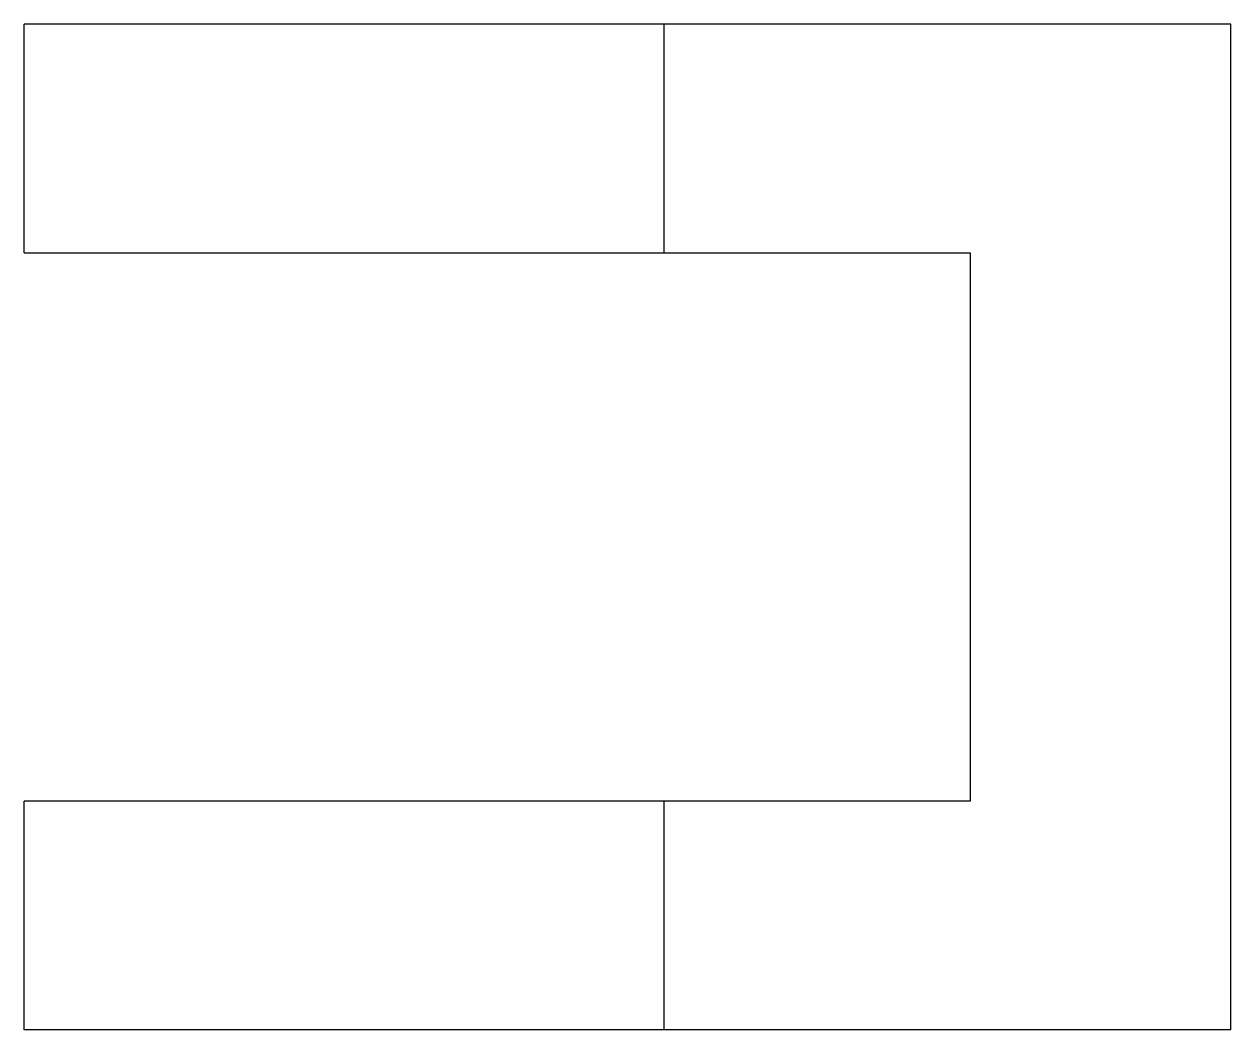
# Model space of a CAD drawing. Header units: metres. Extents: x -0.7 to 25.7, y -22 to 0.
import ezdxf

# ---------------------------------------------------------------- set-up
doc = ezdxf.new("R2010")
doc.units = ezdxf.units.M

msp = doc.modelspace()

# ---------------------------------------------------------------- linework, layer by layer
for points in [[(-0.7, -5), (-0.7, -4.9), (-0.7, -4.8), (-0.7, -4.7), (-0.7, -4.6), (-0.7, -4.5), (-0.7, -4.4), (-0.7, -4.3), (-0.7, -4.2), (-0.7, -4.1), (-0.7, -4), (-0.7, -3.9), (-0.7, -3.8), (-0.7, -3.7), (-0.7, -3.6), (-0.7, -3.5), (-0.7, -3.4), (-0.7, -3.3), (-0.7, -3.2), (-0.7, -3.1), (-0.7, -3), (-0.7, -2.9), (-0.7, -2.8), (-0.7, -2.7), (-0.7, -2.6), (-0.7, -2.5), (-0.7, -2.4), (-0.7, -2.3), (-0.7, -2.2), (-0.7, -2.1), (-0.7, -2), (-0.7, -1.9), (-0.7, -1.8), (-0.7, -1.7), (-0.7, -1.6), (-0.7, -1.5), (-0.7, -1.4), (-0.7, -1.3), (-0.7, -1.2), (-0.7, -1.1), (-0.7, -1), (-0.7, -0.9), (-0.7, -0.8), (-0.7, -0.7), (-0.7, -0.6), (-0.7, -0.5), (-0.7, -0.4), (-0.7, -0.3), (-0.7, -0.2), (-0.7, -0.1), (-0.7, 0)], [(13.3, 0), (13.251, 0), (13.202, 0), (13.153, 0), (13.062, 0), (12.917, 0), (12.772, 0), (12.627, 0), (12.407, 0), (12.173, 0), (11.94, 0), (11.684, 0), (11.374, 0), (11.063, 0), (10.753, 0), (10.399, 0), (10.027, 0), (9.656, 0), (9.278, 0), (8.864, 0), (8.449, 0), (8.035, 0), (7.608, 0), (7.172, 0), (6.736, 0), (6.3, 0), (5.864, 0), (5.428, 0), (4.992, 0), (4.565, 0), (4.151, 0), (3.736, 0), (3.322, 0), (2.944, 0), (2.573, 0), (2.201, 0), (1.847, 0), (1.537, 0), (1.226, 0), (0.916, 0), (0.66, 0), (0.427, 0), (0.193, 0), (-0.027, 0), (-0.172, 0), (-0.317, 0), (-0.462, 0), (-0.553, 0), (-0.602, 0), (-0.651, 0), (-0.7, 0)], [(13.3, -5), (13.3, -4.9), (13.3, -4.8), (13.3, -4.7), (13.3, -4.6), (13.3, -4.5), (13.3, -4.4), (13.3, -4.3), (13.3, -4.2), (13.3, -4.1), (13.3, -4), (13.3, -3.9), (13.3, -3.8), (13.3, -3.7), (13.3, -3.6), (13.3, -3.5), (13.3, -3.4), (13.3, -3.3), (13.3, -3.2), (13.3, -3.1), (13.3, -3), (13.3, -2.9), (13.3, -2.8), (13.3, -2.7), (13.3, -2.6), (13.3, -2.5), (13.3, -2.4), (13.3, -2.3), (13.3, -2.2), (13.3, -2.1), (13.3, -2), (13.3, -1.9), (13.3, -1.8), (13.3, -1.7), (13.3, -1.6), (13.3, -1.5), (13.3, -1.4), (13.3, -1.3), (13.3, -1.2), (13.3, -1.1), (13.3, -1), (13.3, -0.9), (13.3, -0.8), (13.3, -0.7), (13.3, -0.6), (13.3, -0.5), (13.3, -0.4), (13.3, -0.3), (13.3, -0.2), (13.3, -0.1), (13.3, 0)], [(25.7, 0), (25.452, 0), (25.204, 0), (24.956, 0), (24.708, 0), (24.46, 0), (24.212, 0), (23.964, 0), (23.716, 0), (23.468, 0), (23.22, 0), (22.972, 0), (22.724, 0), (22.476, 0), (22.228, 0), (21.98, 0), (21.732, 0), (21.484, 0), (21.236, 0), (20.988, 0), (20.74, 0), (20.492, 0), (20.244, 0), (19.996, 0), (19.748, 0), (19.5, 0), (19.252, 0), (19.004, 0), (18.756, 0), (18.508, 0), (18.26, 0), (18.012, 0), (17.764, 0), (17.516, 0), (17.268, 0), (17.02, 0), (16.772, 0), (16.524, 0), (16.276, 0), (16.028, 0), (15.78, 0), (15.532, 0), (15.284, 0), (15.036, 0), (14.788, 0), (14.54, 0), (14.292, 0), (14.044, 0), (13.796, 0), (13.548, 0), (13.3, 0)], [(25.7, -22), (25.7, -21.56), (25.7, -21.12), (25.7, -20.68), (25.7, -20.24), (25.7, -19.8), (25.7, -19.36), (25.7, -18.92), (25.7, -18.48), (25.7, -18.04), (25.7, -17.6), (25.7, -17.16), (25.7, -16.72), (25.7, -16.28), (25.7, -15.84), (25.7, -15.4), (25.7, -14.96), (25.7, -14.52), (25.7, -14.08), (25.7, -13.64), (25.7, -13.2), (25.7, -12.76), (25.7, -12.32), (25.7, -11.88), (25.7, -11.44), (25.7, -11), (25.7, -10.56), (25.7, -10.12), (25.7, -9.68), (25.7, -9.24), (25.7, -8.8), (25.7, -8.36), (25.7, -7.92), (25.7, -7.48), (25.7, -7.04), (25.7, -6.6), (25.7, -6.16), (25.7, -5.72), (25.7, -5.28), (25.7, -4.84), (25.7, -4.4), (25.7, -3.96), (25.7, -3.52), (25.7, -3.08), (25.7, -2.64), (25.7, -2.2), (25.7, -1.76), (25.7, -1.32), (25.7, -0.88), (25.7, -0.44), (25.7, 0)], [(-0.7, -5), (-0.651, -5), (-0.602, -5), (-0.553, -5), (-0.462, -5), (-0.317, -5), (-0.172, -5), (-0.027, -5), (0.193, -5), (0.427, -5), (0.66, -5), (0.916, -5), (1.226, -5), (1.537, -5), (1.847, -5), (2.201, -5), (2.573, -5), (2.944, -5), (3.322, -5), (3.736, -5), (4.151, -5), (4.565, -5), (4.992, -5), (5.428, -5), (5.864, -5), (6.3, -5), (6.736, -5), (7.172, -5), (7.608, -5), (8.035, -5), (8.449, -5), (8.864, -5), (9.278, -5), (9.656, -5), (10.027, -5), (10.399, -5), (10.753, -5), (11.063, -5), (11.374, -5), (11.684, -5), (11.94, -5), (12.173, -5), (12.407, -5), (12.627, -5), (12.772, -5), (12.917, -5), (13.062, -5), (13.153, -5), (13.202, -5), (13.251, -5), (13.3, -5)], [(13.3, -5), (13.434, -5), (13.568, -5), (13.702, -5), (13.836, -5), (13.97, -5), (14.104, -5), (14.238, -5), (14.372, -5), (14.506, -5), (14.64, -5), (14.774, -5), (14.908, -5), (15.042, -5), (15.176, -5), (15.31, -5), (15.444, -5), (15.578, -5), (15.712, -5), (15.846, -5), (15.98, -5), (16.114, -5), (16.248, -5), (16.382, -5), (16.516, -5), (16.65, -5), (16.784, -5), (16.918, -5), (17.052, -5), (17.186, -5), (17.32, -5), (17.454, -5), (17.588, -5), (17.722, -5), (17.856, -5), (17.99, -5), (18.124, -5), (18.258, -5), (18.392, -5), (18.526, -5), (18.66, -5), (18.794, -5), (18.928, -5), (19.062, -5), (19.196, -5), (19.33, -5), (19.464, -5), (19.598, -5), (19.732, -5), (19.866, -5), (20, -5)], [(20, -5), (20, -5.24), (20, -5.48), (20, -5.72), (20, -5.96), (20, -6.2), (20, -6.44), (20, -6.68), (20, -6.92), (20, -7.16), (20, -7.4), (20, -7.64), (20, -7.88), (20, -8.12), (20, -8.36), (20, -8.6), (20, -8.84), (20, -9.08), (20, -9.32), (20, -9.56), (20, -9.8), (20, -10.04), (20, -10.28), (20, -10.52), (20, -10.76), (20, -11), (20, -11.24), (20, -11.48), (20, -11.72), (20, -11.96), (20, -12.2), (20, -12.44), (20, -12.68), (20, -12.92), (20, -13.16), (20, -13.4), (20, -13.64), (20, -13.88), (20, -14.12), (20, -14.36), (20, -14.6), (20, -14.84), (20, -15.08), (20, -15.32), (20, -15.56), (20, -15.8), (20, -16.04), (20, -16.28), (20, -16.52), (20, -16.76), (20, -17)], [(13.3, -17), (13.251, -17), (13.202, -17), (13.153, -17), (13.062, -17), (12.917, -17), (12.772, -17), (12.627, -17), (12.407, -17), (12.173, -17), (11.94, -17), (11.684, -17), (11.374, -17), (11.063, -17), (10.753, -17), (10.399, -17), (10.027, -17), (9.656, -17), (9.278, -17), (8.864, -17), (8.449, -17), (8.035, -17), (7.608, -17), (7.172, -17), (6.736, -17), (6.3, -17), (5.864, -17), (5.428, -17), (4.992, -17), (4.565, -17), (4.151, -17), (3.736, -17), (3.322, -17), (2.944, -17), (2.573, -17), (2.201, -17), (1.847, -17), (1.537, -17), (1.226, -17), (0.916, -17), (0.66, -17), (0.427, -17), (0.193, -17), (-0.027, -17), (-0.172, -17), (-0.317, -17), (-0.462, -17), (-0.553, -17), (-0.602, -17), (-0.651, -17), (-0.7, -17)], [(-0.7, -22), (-0.7, -21.9), (-0.7, -21.8), (-0.7, -21.7), (-0.7, -21.6), (-0.7, -21.5), (-0.7, -21.4), (-0.7, -21.3), (-0.7, -21.2), (-0.7, -21.1), (-0.7, -21), (-0.7, -20.9), (-0.7, -20.8), (-0.7, -20.7), (-0.7, -20.6), (-0.7, -20.5), (-0.7, -20.4), (-0.7, -20.3), (-0.7, -20.2), (-0.7, -20.1), (-0.7, -20), (-0.7, -19.9), (-0.7, -19.8), (-0.7, -19.7), (-0.7, -19.6), (-0.7, -19.5), (-0.7, -19.4), (-0.7, -19.3), (-0.7, -19.2), (-0.7, -19.1), (-0.7, -19), (-0.7, -18.9), (-0.7, -18.8), (-0.7, -18.7), (-0.7, -18.6), (-0.7, -18.5), (-0.7, -18.4), (-0.7, -18.3), (-0.7, -18.2), (-0.7, -18.1), (-0.7, -18), (-0.7, -17.9), (-0.7, -17.8), (-0.7, -17.7), (-0.7, -17.6), (-0.7, -17.5), (-0.7, -17.4), (-0.7, -17.3), (-0.7, -17.2), (-0.7, -17.1), (-0.7, -17)], [(20, -17), (19.866, -17), (19.732, -17), (19.598, -17), (19.464, -17), (19.33, -17), (19.196, -17), (19.062, -17), (18.928, -17), (18.794, -17), (18.66, -17), (18.526, -17), (18.392, -17), (18.258, -17), (18.124, -17), (17.99, -17), (17.856, -17), (17.722, -17), (17.588, -17), (17.454, -17), (17.32, -17), (17.186, -17), (17.052, -17), (16.918, -17), (16.784, -17), (16.65, -17), (16.516, -17), (16.382, -17), (16.248, -17), (16.114, -17), (15.98, -17), (15.846, -17), (15.712, -17), (15.578, -17), (15.444, -17), (15.31, -17), (15.176, -17), (15.042, -17), (14.908, -17), (14.774, -17), (14.64, -17), (14.506, -17), (14.372, -17), (14.238, -17), (14.104, -17), (13.97, -17), (13.836, -17), (13.702, -17), (13.568, -17), (13.434, -17), (13.3, -17)], [(13.3, -22), (13.3, -21.9), (13.3, -21.8), (13.3, -21.7), (13.3, -21.6), (13.3, -21.5), (13.3, -21.4), (13.3, -21.3), (13.3, -21.2), (13.3, -21.1), (13.3, -21), (13.3, -20.9), (13.3, -20.8), (13.3, -20.7), (13.3, -20.6), (13.3, -20.5), (13.3, -20.4), (13.3, -20.3), (13.3, -20.2), (13.3, -20.1), (13.3, -20), (13.3, -19.9), (13.3, -19.8), (13.3, -19.7), (13.3, -19.6), (13.3, -19.5), (13.3, -19.4), (13.3, -19.3), (13.3, -19.2), (13.3, -19.1), (13.3, -19), (13.3, -18.9), (13.3, -18.8), (13.3, -18.7), (13.3, -18.6), (13.3, -18.5), (13.3, -18.4), (13.3, -18.3), (13.3, -18.2), (13.3, -18.1), (13.3, -18), (13.3, -17.9), (13.3, -17.8), (13.3, -17.7), (13.3, -17.6), (13.3, -17.5), (13.3, -17.4), (13.3, -17.3), (13.3, -17.2), (13.3, -17.1), (13.3, -17)], [(13.3, -22), (13.251, -22), (13.202, -22), (13.153, -22), (13.062, -22), (12.917, -22), (12.772, -22), (12.627, -22), (12.407, -22), (12.173, -22), (11.94, -22), (11.684, -22), (11.374, -22), (11.063, -22), (10.753, -22), (10.399, -22), (10.027, -22), (9.656, -22), (9.278, -22), (8.864, -22), (8.449, -22), (8.035, -22), (7.608, -22), (7.172, -22), (6.736, -22), (6.3, -22), (5.864, -22), (5.428, -22), (4.992, -22), (4.565, -22), (4.151, -22), (3.736, -22), (3.322, -22), (2.944, -22), (2.573, -22), (2.201, -22), (1.847, -22), (1.537, -22), (1.226, -22), (0.916, -22), (0.66, -22), (0.427, -22), (0.193, -22), (-0.027, -22), (-0.172, -22), (-0.317, -22), (-0.462, -22), (-0.553, -22), (-0.602, -22), (-0.651, -22), (-0.7, -22)], [(25.7, -22), (25.452, -22), (25.204, -22), (24.956, -22), (24.708, -22), (24.46, -22), (24.212, -22), (23.964, -22), (23.716, -22), (23.468, -22), (23.22, -22), (22.972, -22), (22.724, -22), (22.476, -22), (22.228, -22), (21.98, -22), (21.732, -22), (21.484, -22), (21.236, -22), (20.988, -22), (20.74, -22), (20.492, -22), (20.244, -22), (19.996, -22), (19.748, -22), (19.5, -22), (19.252, -22), (19.004, -22), (18.756, -22), (18.508, -22), (18.26, -22), (18.012, -22), (17.764, -22), (17.516, -22), (17.268, -22), (17.02, -22), (16.772, -22), (16.524, -22), (16.276, -22), (16.028, -22), (15.78, -22), (15.532, -22), (15.284, -22), (15.036, -22), (14.788, -22), (14.54, -22), (14.292, -22), (14.044, -22), (13.796, -22), (13.548, -22), (13.3, -22)]]:
    msp.add_lwpolyline(points)

doc.saveas('drawing.dxf')
